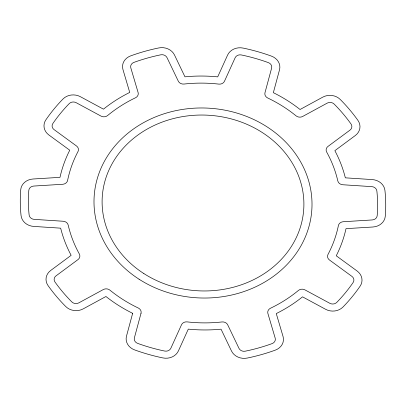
<?xml version="1.0" encoding="UTF-8"?>
<svg xmlns="http://www.w3.org/2000/svg" width="406" height="406" viewBox="0 0 406 406"><rect width="100%" height="100%" fill="white"/><g stroke="black" fill="none" stroke-linecap="round" stroke-linejoin="round"><path stroke-width="0.61" d="M132.65 313.325L126.484 336.178A13.52 11.779 2.8 0 0 134.584 349.891A182.776 159.233 2.8 0 0 162.857 357.919A13.52 11.779 2.8 0 0 178.407 350.921L188.298 329.124A145.668 126.911 2.8 0 0 221.037 329.18L231.506 351.012A13.52 11.779 2.8 0 0 247.239 358.062A182.776 159.233 2.8 0 0 275.298 350.134A13.52 11.779 2.8 0 0 283.038 336.447L276.268 313.574A145.668 126.911 2.8 0 0 302.531 296.842L325.637 309.311A13.52 11.779 2.8 0 0 342.999 307.007A182.776 159.233 2.8 0 0 360.127 286.149A13.52 11.779 2.8 0 0 357.097 271.005L336.249 255.785A145.668 126.911 2.8 0 0 346.008 228.654L372.926 227A13.52 11.779 2.8 0 0 385.279 216.22A182.776 159.233 2.8 0 0 384.939 190.404A13.52 11.779 2.8 0 0 372.302 179.584L345.339 177.833A145.668 126.911 2.8 0 0 334.859 150.672L355.311 135.523A13.52 11.779 2.8 0 0 357.935 120.389A182.776 159.233 2.8 0 0 340.253 99.47A13.52 11.779 2.8 0 0 322.836 97.11L300.054 109.498A145.668 126.911 2.8 0 0 273.35 92.675L279.516 69.822A13.52 11.779 2.8 0 0 271.416 56.109A182.776 159.233 2.8 0 0 243.143 48.081A13.52 11.779 2.8 0 0 227.593 55.079L217.702 76.876A145.668 126.911 2.8 0 0 184.963 76.82L174.494 54.988A13.52 11.779 2.8 0 0 158.761 47.938A182.776 159.233 2.8 0 0 130.702 55.866A13.52 11.779 2.8 0 0 122.962 69.553L129.732 92.426A145.668 126.911 2.8 0 0 103.469 109.158L80.363 96.689A13.52 11.779 2.8 0 0 63.001 98.993A182.776 159.233 2.8 0 0 45.873 119.851A13.52 11.779 2.8 0 0 48.903 134.995L69.751 150.215A145.668 126.911 2.8 0 0 59.992 177.346L33.074 179A13.52 11.779 2.8 0 0 20.721 189.78A182.776 159.233 2.8 0 0 21.061 215.596A13.52 11.779 2.8 0 0 33.698 226.416L60.661 228.167A145.668 126.911 2.8 0 0 71.141 255.328L50.689 270.477A13.52 11.779 2.8 0 0 48.065 285.611A182.776 159.233 2.8 0 0 65.747 306.53A13.52 11.779 2.8 0 0 83.164 308.89L105.946 296.502A145.668 126.911 2.8 0 0 132.65 313.325M141.019 313.285L134.381 337.883A5.41 4.715 2.8 0 0 137.624 343.369A174.661 152.169 2.8 0 0 164.638 351.043A5.41 4.715 2.8 0 0 170.855 348.241L181.507 324.78A5.41 4.715 2.8 0 1 187.161 321.892A137.558 119.841 2.8 0 0 221.98 321.953A5.41 4.715 2.8 0 1 227.715 324.861L238.982 348.358A5.41 4.715 2.8 0 0 245.28 351.18A174.661 152.169 2.8 0 0 272.091 343.603A5.41 4.715 2.8 0 0 275.187 338.127L267.899 313.503A5.41 4.715 2.8 0 1 270.477 308.245A137.558 119.841 2.8 0 0 298.415 290.452A5.41 4.715 2.8 0 1 304.967 289.889L329.839 303.312A5.41 4.715 2.8 0 0 336.782 302.389A174.661 152.169 2.8 0 0 353.154 282.459A5.41 4.715 2.8 0 0 351.941 276.4L329.499 260.018A5.41 4.715 2.8 0 1 328.023 254.4A137.558 119.841 2.8 0 0 338.401 225.543A5.41 4.715 2.8 0 1 343.273 221.727L372.246 219.945A5.41 4.715 2.8 0 0 377.189 215.637A174.661 152.169 2.8 0 0 376.864 190.962A5.41 4.715 2.8 0 0 371.805 186.633L342.781 184.75A5.41 4.715 2.8 0 1 337.812 180.919A137.558 119.841 2.8 0 0 326.668 152.027A5.41 4.715 2.8 0 1 327.997 146.414L350.008 130.108A5.41 4.715 2.8 0 0 351.058 124.053A174.661 152.169 2.8 0 0 334.163 104.068A5.41 4.715 2.8 0 0 327.195 103.124L302.673 116.456A5.41 4.715 2.8 0 1 296.106 115.872A137.558 119.841 2.8 0 0 267.701 97.983A5.41 4.715 2.8 0 1 264.981 92.715L271.619 68.117A5.41 4.715 2.8 0 0 268.376 62.631A174.661 152.169 2.8 0 0 241.362 54.957A5.41 4.715 2.8 0 0 235.145 57.759L224.493 81.22A5.41 4.715 2.8 0 1 218.839 84.108A137.558 119.841 2.8 0 0 184.019 84.047A5.41 4.715 2.8 0 1 178.285 81.139L167.018 57.642A5.41 4.715 2.8 0 0 160.72 54.82A174.661 152.169 2.8 0 0 133.909 62.397A5.41 4.715 2.8 0 0 130.813 67.873L138.101 92.497A5.41 4.715 2.8 0 1 135.523 97.755A137.558 119.841 2.8 0 0 107.585 115.548A5.41 4.715 2.8 0 1 101.033 116.111L76.161 102.688A5.41 4.715 2.8 0 0 69.218 103.611A174.661 152.169 2.8 0 0 52.846 123.541A5.41 4.715 2.8 0 0 54.059 129.6L76.501 145.982A5.41 4.715 2.8 0 1 77.977 151.6A137.558 119.841 2.8 0 0 67.599 180.457A5.41 4.715 2.8 0 1 62.727 184.273L33.754 186.055A5.41 4.715 2.8 0 0 28.811 190.363A174.661 152.169 2.8 0 0 29.136 215.038A5.41 4.715 2.8 0 0 34.195 219.367L63.219 221.25A5.41 4.715 2.8 0 1 68.188 225.081A137.558 119.841 2.8 0 0 79.332 253.973A5.41 4.715 2.8 0 1 78.003 259.586L55.992 275.892A5.41 4.715 2.8 0 0 54.942 281.947A174.661 152.169 2.8 0 0 71.837 301.932A5.41 4.715 2.8 0 0 78.805 302.876L103.327 289.544A5.41 4.715 2.8 0 1 109.894 290.128A137.558 119.841 2.8 0 0 138.299 308.017A5.41 4.715 2.8 0 1 141.019 313.285M143.856 273.563A100.927 87.929 2.8 0 0 303.368 213.201A100.927 87.929 2.8 0 0 161.776 122.236A100.927 87.929 2.8 0 0 143.856 273.563M139.101 279.237A109.041 94.999 2.8 0 0 311.438 214.018A109.041 94.999 2.8 0 0 158.462 115.746A109.041 94.999 2.8 0 0 139.101 279.237"/></g></svg>
